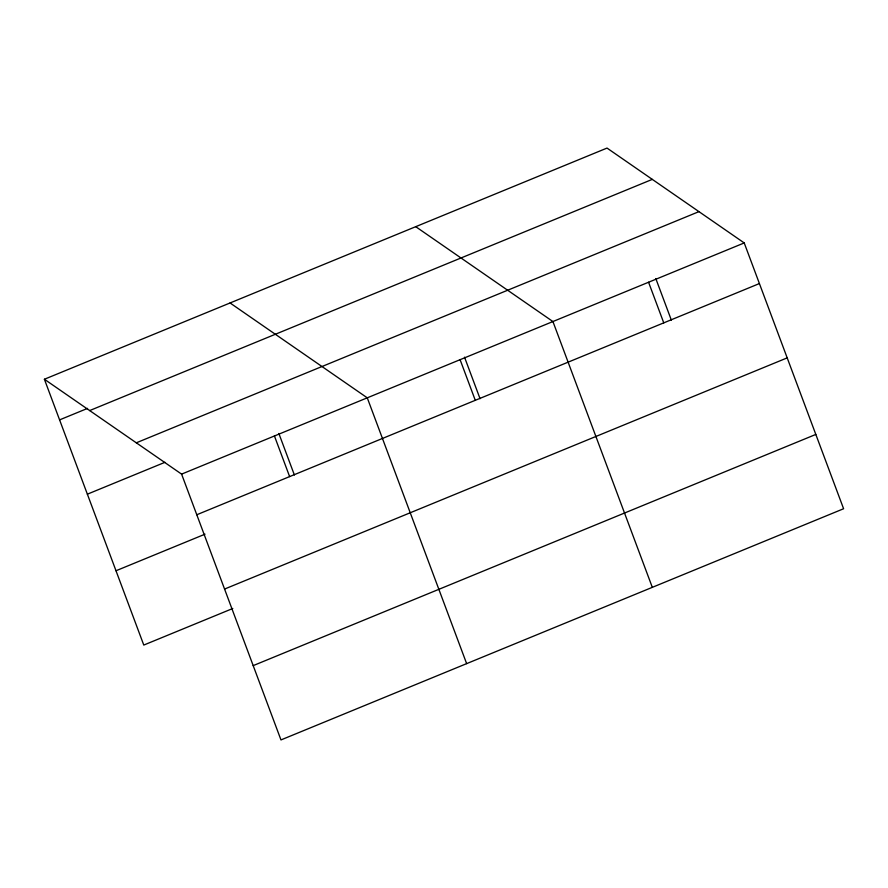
<?xml version="1.0" encoding="UTF-8"?>
<svg xmlns="http://www.w3.org/2000/svg" width="888" height="888" viewBox="0 0 888 888"><rect width="100%" height="100%" fill="white"/><g stroke="black" fill="none" stroke-linecap="round" stroke-linejoin="round"><path stroke-width="1.33" d="M44.4 379.254L607.026 148.074L744.222 242.935L843.6 508.746L280.974 739.926L181.596 474.125L44.4 379.254L143.778 645.065L232.8 608.48M59.585 419.88L87.568 408.38M89.677 410.567L652.292 179.376M136.319 442.812L698.945 211.633M87.368 494.183L164.946 462.315M181.596 474.125L744.222 242.935M196.792 514.751L759.407 283.561M115.995 570.751L205.017 534.176M224.575 589.055L787.19 357.875M253.191 665.623L815.817 434.432M415.728 226.673L552.924 321.545L652.314 587.345M230.07 302.963L367.266 397.835L466.644 663.636M655.81 278.577L671.339 320.102M648.573 282.24L663.758 322.866M464.524 357.176L480.053 398.701M460.095 359.684L475.28 400.31M278.854 433.466L294.383 474.991M274.436 435.975L289.621 476.601"/></g></svg>
